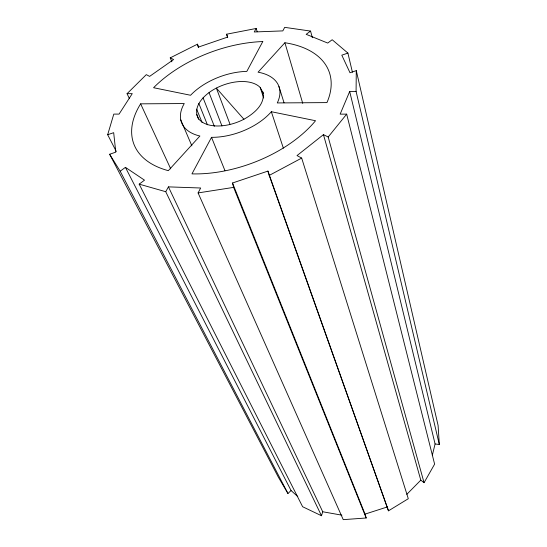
<?xml version="1.0" encoding="UTF-8"?>
<svg xmlns="http://www.w3.org/2000/svg" width="547" height="547" viewBox="0 0 547 547"><rect width="100%" height="100%" fill="white"/><g stroke="black" fill="none" stroke-linecap="round" stroke-linejoin="round"><path stroke-width="0.82" d="M356.083 91.431L349.683 91.493L435.084 443.945L439.323 444.54L356.083 91.431L356.282 70.631L350.005 72.758L341.8 55.172L347.913 53.093L352.405 72.211M432.308 455.35L435.084 443.945M116.265 151.43L107.677 134.719L113.797 114.097L119.075 114.097L132.265 93.633L127.061 93.687L129.249 98.316M125.42 167.355L291.059 490.543L287.954 493.497L120.176 171.211L125.42 167.355L144.504 180.161L139.184 184.148L302.628 506.734L321.492 515.739L322.737 511.766L168.428 186.869L200.66 188.004L198.089 192.92L343.236 519.65L366.182 517.995L365.034 514.118L232.509 182.999L267.914 171.095L388.479 510.83L408.301 498.714L301.677 158.083L297.021 155.58L323.455 134.63L328.179 137.003L424.062 482.7L434.612 464.136L346.675 114.132L340.152 114.132L349.683 91.493M198.616 119.267C191.368 106.022 205.542 93.558 216.345 88.081A35.035 19.863 -20.3 0 1 260.194 87.472L263.476 93.558M211.525 137.331L191.963 173.878A104.115 59.185 -20.3 0 0 315.537 120.73L271.346 111.725A51.931 29.449 -20.3 0 1 211.525 137.331L224.947 170.616M321.492 515.739L165.748 191.71L168.428 186.869M171.867 61.811L170.24 57.859L197.474 44.177L198.226 47.151L227.49 37.141L226.608 34.208L256.181 28.471L254.246 31.972L282.84 30.892L284.693 27.35L310.566 31.083L312.323 37.688M328.179 137.003L346.675 114.132M284.905 42.741L258.061 72.197A51.931 29.449 -20.3 0 1 277.288 102.932L326.949 102.604A104.115 59.185 -20.3 0 0 284.905 42.741L302.744 103.39M406.811 494.338L420.8 480.157L323.455 134.63M127.061 93.687L146.316 74.624L149.605 76.395L173.597 59.541L170.24 57.859M310.566 31.083L306.17 34.324L327.728 43.063L332.179 39.733L347.913 53.093M196.681 114.528L198.985 119.205A35.035 19.863 -20.3 0 0 243.921 119.239C253.603 113.817 265.514 104.47 262.936 91.937M388.479 510.83L269.22 175.416L301.677 158.083M107.677 134.719L113.68 132.682L115.8 152.155L109.639 154.247L278.361 477.182L287.954 493.497M365.034 514.118L387.255 506.973M198.089 192.92L233.617 187.382L366.182 517.995M140.627 103.841L184.257 103.547A51.931 29.449 -20.3 0 0 199.901 136.018L168.332 170.664A104.115 59.185 -20.3 0 1 140.627 103.841L170.719 168.859M322.737 511.766L341.923 515.178M139.184 184.148L165.748 191.71M420.8 480.157L424.062 482.7M291.059 490.543L297.794 496.58M243.921 119.239L216.345 88.081L229.938 124.053M109.639 154.247L120.176 171.211M180.777 119.95L191.874 145.858M196.647 109.154L202.11 122.583M198.834 103.451L207.416 124.805M203.067 97.804L214.335 126.309M209.036 92.573L221.938 125.899M197.474 44.177L198.691 47.363M226.608 34.208L227.73 37.428M260.194 87.472L263.695 98.002M271.346 111.725L283.367 148.189M256.181 28.471L257.22 31.726M278.936 86.488L284.043 102.781M267.914 171.095L269.22 175.416M232.509 182.999L233.617 187.382M356.282 70.631L438.092 425.402L439.323 444.54M262.792 41.551L246.82 71.39A51.931 29.449 -20.3 0 0 190.575 95.26L153.577 87.718A104.115 59.185 -20.3 0 1 262.792 41.551"/></g></svg>
